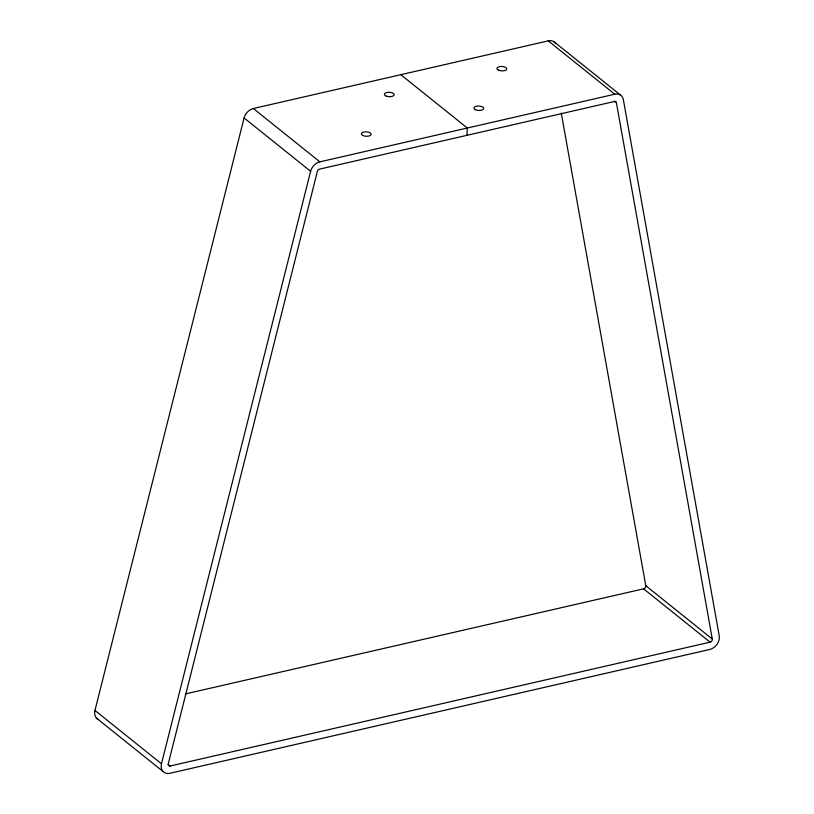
<?xml version="1.0" encoding="UTF-8"?>
<svg xmlns="http://www.w3.org/2000/svg" width="814" height="814" viewBox="0 0 814 814"><rect width="100%" height="100%" fill="white"/><g stroke="black" fill="none" stroke-linecap="round" stroke-linejoin="round"><path stroke-width="1.22" d="M466.971 135.317L467.317 128.032L400.803 74.695M98.28 719.505A10.633 8.069 -51.3 0 1 94.963 710.449L244.088 117.959A10.623 8.059 -51.3 0 1 253.358 108.516L548.249 40.873A10.623 8.059 -51.3 0 1 555.84 43.62M161.477 763.786L310.602 171.296A10.623 8.059 -51.3 0 1 319.871 161.844L614.763 94.21A10.623 8.059 -51.3 0 1 623.341 99.562L719.23 635.856A10.633 8.069 -51.3 0 1 709.757 649.46L169.851 773.3A10.633 8.069 -51.3 0 1 161.477 763.786L94.963 710.449M185.409 693.925L643.589 588.827A2.452 1.862 -51.3 0 0 645.777 585.693L561.284 113.156M168.244 764.438L170.197 766.005L710.103 642.165A2.452 1.862 -51.3 0 0 712.291 639.031L616.401 102.737L614.438 101.17M553.866 41.636L620.38 94.973M548.249 40.873L614.763 94.21M253.358 108.516L319.871 161.844M244.088 117.959L310.602 171.296M645.777 585.693L712.291 639.031M643.589 588.827L710.103 642.165M96.367 718.04L162.881 771.377M170.197 766.005A2.452 1.862 -51.3 0 1 168.264 763.817L317.389 171.316A2.452 1.862 -51.3 0 1 319.526 169.139L614.417 101.496A2.452 1.862 -51.3 0 1 616.401 102.737M362.841 135.511A4.904 2.208 2.7 0 0 371.021 134.788A4.904 2.208 2.7 0 0 364.957 131.878A4.904 2.208 2.7 0 0 362.841 135.511M385.856 95.93A4.904 2.208 2.7 0 0 394.037 95.207A4.904 2.208 2.7 0 0 387.973 92.297A4.904 2.208 2.7 0 0 385.856 95.93M475.396 109.697A4.904 2.208 2.7 0 0 483.577 108.974A4.904 2.208 2.7 0 0 477.513 106.054A4.904 2.208 2.7 0 0 475.396 109.697M498.412 70.116A4.904 2.208 2.7 0 0 506.593 69.394A4.904 2.208 2.7 0 0 500.529 66.483A4.904 2.208 2.7 0 0 498.412 70.116"/></g></svg>
